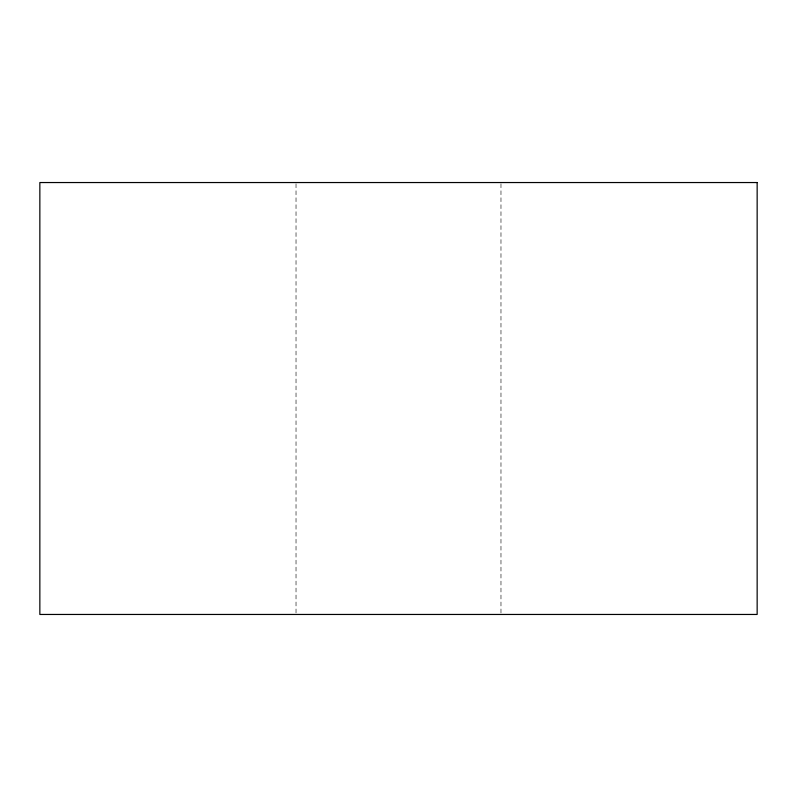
<?xml version="1.0" encoding="UTF-8"?>
<svg xmlns="http://www.w3.org/2000/svg" width="797" height="797" viewBox="0 0 797 797"><rect width="100%" height="100%" fill="white"/><g stroke="black" fill="none" stroke-linecap="round" stroke-linejoin="round"><path stroke-width="0.6" stroke-dasharray="3.98 2.99" d="M500.974 183.788L500.974 614.457M296.026 183.788L296.026 613.212"/><path stroke-width="1.2" d="M757.15 182.543L39.85 182.543L39.85 614.457L757.15 614.457L757.15 182.543"/></g></svg>
